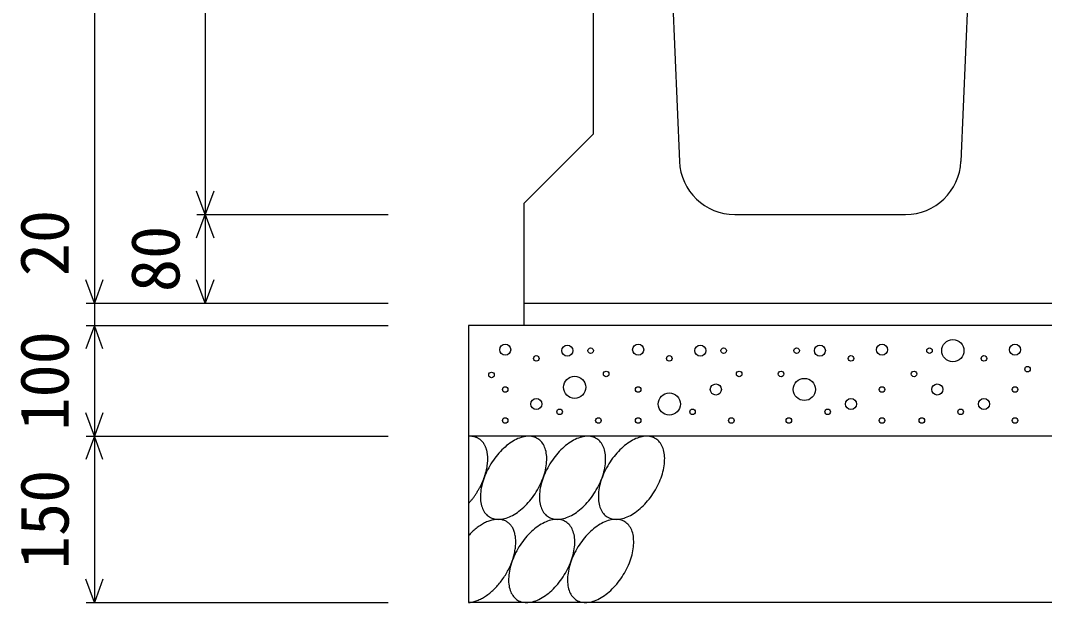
# Model space of a CAD drawing. Units: millimetres, scale not verified. Extents: x -25200 to 25200, y -8910 to 8910.
# Drawn here: x 5938 to 6862, y 2026 to 2551 of the extents above; entities that cross this region are included whole.
import ezdxf
from ezdxf.enums import TextEntityAlignment as Align

# ---------------------------------------------------------------- set-up
doc = ezdxf.new("R2010")
doc.units = ezdxf.units.MM
doc.header["$LTSCALE"] = 30
for name, color, linetype, lineweight in [('0-0_DIM', 7, 'Continuous', 25), ('0-2_HATCH', 6, 'Continuous', 25), ('0-5_OUTLINE', 3, 'Continuous', 25)]:
    doc.layers.add(name, color=color, linetype=linetype, lineweight=lineweight)
doc.styles.add('ＭＳ ゴシック', font='')
doc.styles.get('ＭＳ ゴシック').set_extended_font_data('MS Gothic')

msp = doc.modelspace()

# ---------------------------------------------------------------- linework, layer by layer
at = {"layer": '0-0_DIM'}
for p, q in [((6004.78, 3076.3), (6004.78, 2296.3)), ((6104.78, 2976.3), (6104.78, 2376.3)), ((6097.28, 2376.3), (6269.78, 2376.3)), ((6104.78, 2376.3), (6104.78, 2296.3)), ((5997.28, 2296.3), (6269.78, 2296.3)), ((5997.28, 2276.3), (6269.78, 2276.3)), ((5997.28, 2176.3), (6269.78, 2176.3)), ((6004.78, 2176.3), (6004.78, 2026.3)), ((5997.28, 2026.3), (6269.78, 2026.3))]:
    msp.add_line(p, q, dxfattribs=at)
for points in [[(6112.47, 2397.44), (6104.78, 2376.3), (6097.08, 2397.44)], [(6097.08, 2355.15), (6104.78, 2376.3), (6112.47, 2355.15)], [(6012.48, 2317.44), (6004.78, 2296.3), (5997.08, 2317.44)], [(6112.47, 2317.44), (6104.78, 2296.3), (6097.08, 2317.44)], [(6004.78, 2296.3), (6004.78, 2276.3), (6004.78, 2176.3)], [(6012.48, 2255.15), (6004.78, 2276.3), (5997.08, 2255.15)], [(6012.48, 2197.44), (6004.78, 2176.3), (5997.08, 2197.44)], [(6012.48, 2155.15), (6004.78, 2176.3), (5997.08, 2155.15)], [(6012.48, 2047.44), (6004.78, 2026.3), (5997.08, 2047.44)]]:
    msp.add_lwpolyline(points, dxfattribs=at)
at = {"layer": '0-2_HATCH'}
for points in [[(6347.38, 2175.86), (6346.88, 2175.96), (6346.48, 2176.04), (6346.08, 2176.11), (6345.58, 2176.16), (6345.08, 2176.21), (6344.68, 2176.24), (6344.18, 2176.27), (6343.68, 2176.28), (6343.28, 2176.27), (6342.78, 2176.26), (6342.28, 2176.23)], [(6358.88, 2163.63), (6358.78, 2164.13), (6358.58, 2164.62), (6358.48, 2165.1), (6358.28, 2165.57), (6358.08, 2166.04), (6357.88, 2166.49), (6357.78, 2166.94), (6357.58, 2167.38), (6357.28, 2167.81), (6357.08, 2168.23), (6356.88, 2168.64), (6356.68, 2169.04), (6356.38, 2169.43), (6356.18, 2169.81), (6355.88, 2170.18), (6355.58, 2170.54), (6355.38, 2170.89), (6355.08, 2171.24), (6354.78, 2171.57), (6354.48, 2171.89), (6354.18, 2172.2), (6353.88, 2172.49), (6353.48, 2172.78), (6353.18, 2173.06), (6352.88, 2173.33), (6352.48, 2173.58), (6352.18, 2173.83), (6351.78, 2174.06), (6351.38, 2174.28), (6350.98, 2174.49), (6350.68, 2174.69), (6350.28, 2174.88), (6349.88, 2175.05), (6349.48, 2175.22), (6349.08, 2175.37), (6348.68, 2175.51), (6348.18, 2175.64), (6347.78, 2175.76), (6347.38, 2175.86)], [(6404.98, 2174.08), (6403.88, 2174.66), (6402.78, 2175.15), (6401.68, 2175.56), (6400.58, 2175.87), (6399.28, 2176.1), (6398.08, 2176.23), (6396.78, 2176.28), (6395.48, 2176.23), (6394.08, 2176.1), (6392.68, 2175.87), (6391.28, 2175.56), (6389.88, 2175.15), (6388.48, 2174.66), (6386.98, 2174.09), (6385.58, 2173.42), (6384.08, 2172.68), (6382.58, 2171.85), (6381.18, 2170.94), (6379.68, 2169.96), (6378.28, 2168.9), (6376.78, 2167.77), (6375.38, 2166.56), (6373.98, 2165.29), (6372.58, 2163.96), (6371.18, 2162.57), (6369.88, 2161.12), (6368.58, 2159.61), (6367.28, 2158.06), (6366.08, 2156.46), (6364.88, 2154.81), (6363.78, 2153.13), (6362.68, 2151.41), (6361.58, 2149.66), (6360.68, 2147.89), (6359.68, 2146.09), (6358.78, 2144.28), (6357.98, 2142.45), (6357.18, 2140.62), (6356.48, 2138.78)], [(6412.38, 2162.57), (6411.98, 2163.96), (6411.58, 2165.29), (6411.08, 2166.56), (6410.58, 2167.76), (6409.98, 2168.9), (6409.28, 2169.96), (6408.48, 2170.94), (6407.68, 2171.85), (6406.88, 2172.68), (6405.88, 2173.42), (6404.98, 2174.08)], [(6458.18, 2174.08), (6457.08, 2174.66), (6456.08, 2175.15), (6454.88, 2175.56), (6453.78, 2175.87), (6452.48, 2176.1), (6451.28, 2176.23), (6449.98, 2176.28), (6448.68, 2176.23), (6447.28, 2176.1), (6445.98, 2175.87), (6444.58, 2175.56), (6443.08, 2175.15), (6441.68, 2174.66), (6440.18, 2174.09), (6438.78, 2173.42), (6437.28, 2172.68), (6435.88, 2171.85), (6434.38, 2170.94), (6432.88, 2169.96), (6431.48, 2168.9), (6429.98, 2167.77), (6428.58, 2166.56), (6427.18, 2165.29), (6425.78, 2163.96), (6424.38, 2162.57), (6423.08, 2161.12), (6421.78, 2159.61), (6420.58, 2158.06), (6419.28, 2156.46), (6418.08, 2154.81), (6416.98, 2153.13), (6415.88, 2151.41), (6414.88, 2149.66), (6413.88, 2147.89), (6412.88, 2146.09), (6411.98, 2144.28), (6411.18, 2142.45), (6410.48, 2140.62), (6409.68, 2138.78)], [(6465.58, 2162.57), (6465.18, 2163.96), (6464.78, 2165.29), (6464.28, 2166.56), (6463.78, 2167.76), (6463.18, 2168.9), (6462.48, 2169.96), (6461.68, 2170.94), (6460.88, 2171.85), (6460.08, 2172.68), (6459.08, 2173.42), (6458.18, 2174.08)], [(6511.38, 2174.08), (6510.28, 2174.66), (6509.28, 2175.15), (6508.08, 2175.56), (6506.98, 2175.87), (6505.78, 2176.1), (6504.48, 2176.23), (6503.18, 2176.28), (6501.88, 2176.23), (6500.48, 2176.1), (6499.18, 2175.87), (6497.78, 2175.56), (6496.28, 2175.15), (6494.88, 2174.66), (6493.48, 2174.09), (6491.98, 2173.42), (6490.48, 2172.68), (6489.08, 2171.85), (6487.58, 2170.94), (6486.08, 2169.96), (6484.68, 2168.9), (6483.18, 2167.77), (6481.78, 2166.56), (6480.38, 2165.29), (6478.98, 2163.96), (6477.68, 2162.57), (6476.28, 2161.12), (6474.98, 2159.61), (6473.78, 2158.06), (6472.48, 2156.46), (6471.28, 2154.81), (6470.18, 2153.13), (6469.08, 2151.41), (6468.08, 2149.66), (6467.08, 2147.89), (6466.08, 2146.09), (6465.18, 2144.28), (6464.38, 2142.45), (6463.68, 2140.62), (6462.98, 2138.78)], [(6518.78, 2162.57), (6518.38, 2163.96), (6517.98, 2165.29), (6517.48, 2166.56), (6516.98, 2167.76), (6516.38, 2168.9), (6515.68, 2169.96), (6514.88, 2170.94), (6514.08, 2171.85), (6513.28, 2172.68), (6512.38, 2173.42), (6511.38, 2174.08)], [(6356.88, 2139.79), (6357.08, 2140.46), (6357.28, 2141.13), (6357.58, 2141.8), (6357.78, 2142.46), (6357.88, 2143.13), (6358.08, 2143.8), (6358.28, 2144.46), (6358.48, 2145.12), (6358.58, 2145.78), (6358.78, 2146.44), (6358.88, 2147.09), (6358.98, 2147.75), (6359.18, 2148.4), (6359.28, 2149.04), (6359.38, 2149.69), (6359.38, 2150.33), (6359.48, 2150.96), (6359.58, 2151.59), (6359.68, 2152.22), (6359.68, 2152.85), (6359.78, 2153.47), (6359.78, 2154.08), (6359.78, 2154.69), (6359.78, 2155.29), (6359.78, 2155.89), (6359.78, 2156.49), (6359.78, 2157.08), (6359.78, 2157.66), (6359.78, 2158.24), (6359.68, 2158.81), (6359.68, 2159.37), (6359.58, 2159.93), (6359.48, 2160.48), (6359.38, 2161.02), (6359.38, 2161.56), (6359.28, 2162.09), (6359.18, 2162.61), (6358.98, 2163.12), (6358.88, 2163.63)], [(6379.28, 2103.47), (6380.68, 2104.13), (6382.18, 2104.88), (6383.58, 2105.7), (6385.08, 2106.61), (6386.58, 2107.6), (6387.98, 2108.66), (6389.48, 2109.79), (6390.88, 2110.99), (6392.28, 2112.26), (6393.68, 2113.59), (6394.98, 2114.99), (6396.38, 2116.44), (6397.68, 2117.94), (6398.88, 2119.5), (6400.18, 2121.1), (6401.38, 2122.74), (6402.48, 2124.42), (6403.58, 2126.14), (6404.58, 2127.89), (6405.58, 2129.66), (6406.58, 2131.46), (6407.48, 2133.27), (6408.28, 2135.1), (6408.98, 2136.94), (6409.68, 2138.78), (6410.38, 2140.62), (6410.98, 2142.45), (6411.48, 2144.28), (6411.88, 2146.09), (6412.28, 2147.89), (6412.58, 2149.66), (6412.78, 2151.41), (6412.88, 2153.13), (6412.98, 2154.81), (6412.98, 2156.45), (6412.98, 2158.05), (6412.78, 2159.61), (6412.58, 2161.11), (6412.38, 2162.57)], [(6432.48, 2103.47), (6433.88, 2104.13), (6435.38, 2104.88), (6436.88, 2105.7), (6438.28, 2106.61), (6439.78, 2107.6), (6441.18, 2108.66), (6442.68, 2109.79), (6444.08, 2110.99), (6445.48, 2112.26), (6446.88, 2113.59), (6448.28, 2114.99), (6449.58, 2116.44), (6450.88, 2117.94), (6452.18, 2119.5), (6453.38, 2121.1), (6454.58, 2122.74), (6455.68, 2124.42), (6456.78, 2126.14), (6457.78, 2127.89), (6458.78, 2129.66), (6459.78, 2131.46), (6460.68, 2133.27), (6461.48, 2135.1), (6462.28, 2136.94), (6462.98, 2138.78), (6463.58, 2140.62), (6464.18, 2142.45), (6464.68, 2144.28), (6465.08, 2146.09), (6465.48, 2147.89), (6465.78, 2149.66), (6465.98, 2151.41), (6466.18, 2153.13), (6466.18, 2154.81), (6466.18, 2156.45), (6466.18, 2158.05), (6466.08, 2159.61), (6465.88, 2161.11), (6465.58, 2162.57)], [(6485.68, 2103.47), (6487.08, 2104.13), (6488.58, 2104.88), (6490.08, 2105.7), (6491.48, 2106.61), (6492.98, 2107.6), (6494.38, 2108.66), (6495.88, 2109.79), (6497.28, 2110.99), (6498.68, 2112.26), (6500.08, 2113.59), (6501.48, 2114.99), (6502.78, 2116.44), (6504.08, 2117.94), (6505.38, 2119.5), (6506.58, 2121.1), (6507.78, 2122.74), (6508.88, 2124.42), (6509.98, 2126.14), (6511.08, 2127.89), (6512.08, 2129.66), (6512.98, 2131.46), (6513.88, 2133.27), (6514.68, 2135.1), (6515.48, 2136.94), (6516.18, 2138.78), (6516.78, 2140.62), (6517.38, 2142.45), (6517.88, 2144.28), (6518.28, 2146.09), (6518.68, 2147.89), (6518.98, 2149.66), (6519.18, 2151.41), (6519.38, 2153.13), (6519.38, 2154.81), (6519.48, 2156.45), (6519.38, 2158.05), (6519.28, 2159.61), (6519.08, 2161.11), (6518.78, 2162.57)], [(6342.28, 2115.48), (6342.78, 2116.01), (6343.28, 2116.54), (6343.68, 2117.09), (6344.18, 2117.64), (6344.68, 2118.19), (6345.08, 2118.76), (6345.58, 2119.33), (6346.08, 2119.9), (6346.48, 2120.49), (6346.88, 2121.07), (6347.38, 2121.67), (6347.78, 2122.27), (6348.18, 2122.87), (6348.68, 2123.48), (6349.08, 2124.1), (6349.48, 2124.72), (6349.88, 2125.34), (6350.28, 2125.97), (6350.68, 2126.6), (6350.98, 2127.24), (6351.38, 2127.88), (6351.78, 2128.52), (6352.18, 2129.17), (6352.48, 2129.82), (6352.88, 2130.47), (6353.18, 2131.12), (6353.48, 2131.78), (6353.88, 2132.44), (6354.18, 2133.1), (6354.48, 2133.77), (6354.78, 2134.43), (6355.08, 2135.1), (6355.38, 2135.77), (6355.58, 2136.44), (6355.88, 2137.11), (6356.18, 2137.78), (6356.38, 2138.45), (6356.68, 2139.12), (6356.88, 2139.79)], [(6356.48, 2138.78), (6355.88, 2136.94), (6355.28, 2135.1), (6354.78, 2133.28), (6354.38, 2131.46), (6353.98, 2129.67), (6353.68, 2127.89), (6353.48, 2126.15), (6353.28, 2124.43), (6353.28, 2122.75), (6353.18, 2121.1), (6353.28, 2119.5), (6353.38, 2117.94), (6353.58, 2116.44), (6353.88, 2114.99), (6354.28, 2113.59), (6354.68, 2112.26), (6355.18, 2110.99), (6355.68, 2109.79), (6356.28, 2108.66), (6356.98, 2107.6), (6357.78, 2106.61), (6358.58, 2105.71), (6359.38, 2104.88), (6360.38, 2104.13), (6361.28, 2103.47), (6362.38, 2102.89), (6363.38, 2102.4), (6364.58, 2102), (6365.68, 2101.68), (6366.98, 2101.46), (6368.18, 2101.32), (6369.48, 2101.28), (6370.78, 2101.32), (6372.18, 2101.46), (6373.48, 2101.68), (6374.88, 2102), (6376.38, 2102.4), (6377.78, 2102.89), (6379.28, 2103.47)], [(6409.68, 2138.78), (6409.08, 2136.94), (6408.48, 2135.1), (6407.98, 2133.28), (6407.58, 2131.46), (6407.18, 2129.67), (6406.88, 2127.89), (6406.68, 2126.15), (6406.58, 2124.43), (6406.48, 2122.75), (6406.48, 2121.1), (6406.48, 2119.5), (6406.58, 2117.94), (6406.88, 2116.44), (6407.08, 2114.99), (6407.48, 2113.59), (6407.88, 2112.26), (6408.38, 2110.99), (6408.88, 2109.79), (6409.48, 2108.66), (6410.18, 2107.6), (6410.98, 2106.61), (6411.78, 2105.71), (6412.58, 2104.88), (6413.58, 2104.13), (6414.48, 2103.47), (6415.58, 2102.89), (6416.58, 2102.4), (6417.78, 2102), (6418.88, 2101.68), (6420.18, 2101.46), (6421.38, 2101.32), (6422.68, 2101.28), (6423.98, 2101.32), (6425.38, 2101.46), (6426.78, 2101.68), (6428.18, 2102), (6429.58, 2102.4), (6430.98, 2102.89), (6432.48, 2103.47)], [(6462.98, 2138.78), (6462.28, 2136.94), (6461.68, 2135.1), (6461.18, 2133.28), (6460.78, 2131.46), (6460.38, 2129.67), (6460.08, 2127.89), (6459.88, 2126.15), (6459.78, 2124.43), (6459.68, 2122.75), (6459.68, 2121.1), (6459.68, 2119.5), (6459.88, 2117.94), (6460.08, 2116.44), (6460.28, 2114.99), (6460.68, 2113.59), (6461.08, 2112.26), (6461.58, 2110.99), (6462.08, 2109.79), (6462.68, 2108.66), (6463.38, 2107.6), (6464.18, 2106.61), (6464.98, 2105.71), (6465.78, 2104.88), (6466.78, 2104.13), (6467.68, 2103.47), (6468.78, 2102.89), (6469.88, 2102.4), (6470.98, 2102), (6472.18, 2101.68), (6473.38, 2101.46), (6474.58, 2101.32), (6475.88, 2101.28), (6477.18, 2101.32), (6478.58, 2101.46), (6479.98, 2101.68), (6481.38, 2102), (6482.78, 2102.4), (6484.18, 2102.89), (6485.68, 2103.47)], [(6382.28, 2093.52), (6381.88, 2094.23), (6381.38, 2094.9), (6380.98, 2095.55), (6380.48, 2096.16), (6379.88, 2096.74), (6379.38, 2097.29), (6378.78, 2097.8), (6378.18, 2098.29), (6377.58, 2098.73), (6376.98, 2099.14), (6376.28, 2099.52), (6375.68, 2099.86), (6374.98, 2100.17), (6374.18, 2100.44), (6373.48, 2100.67), (6372.68, 2100.86), (6371.98, 2101.02), (6371.18, 2101.14), (6370.38, 2101.23), (6369.48, 2101.28), (6368.68, 2101.29), (6367.88, 2101.26), (6366.98, 2101.19), (6366.08, 2101.09), (6365.18, 2100.95), (6364.28, 2100.78), (6363.38, 2100.56), (6362.48, 2100.31), (6361.58, 2100.03), (6360.68, 2099.71), (6359.78, 2099.35), (6358.78, 2098.96), (6357.88, 2098.53), (6356.88, 2098.07), (6355.98, 2097.57), (6355.08, 2097.04), (6354.08, 2096.48), (6353.18, 2095.88), (6352.18, 2095.25)], [(6430.28, 2099.09), (6429.18, 2099.67), (6428.18, 2100.16), (6426.98, 2100.57), (6425.88, 2100.88), (6424.68, 2101.11), (6423.38, 2101.24), (6422.08, 2101.29), (6420.78, 2101.24), (6419.38, 2101.11), (6418.08, 2100.88), (6416.68, 2100.57), (6415.18, 2100.16), (6413.78, 2099.67), (6412.38, 2099.1), (6410.88, 2098.43), (6409.38, 2097.69), (6407.98, 2096.86), (6406.48, 2095.95), (6404.98, 2094.97), (6403.58, 2093.91), (6402.08, 2092.78), (6400.68, 2091.57), (6399.28, 2090.3), (6397.88, 2088.97), (6396.58, 2087.58), (6395.18, 2086.13), (6393.88, 2084.62), (6392.68, 2083.07), (6391.38, 2081.47), (6390.28, 2079.82), (6389.08, 2078.14), (6387.98, 2076.42), (6386.98, 2074.67), (6385.98, 2072.9), (6384.98, 2071.1), (6384.18, 2069.29), (6383.28, 2067.46), (6382.58, 2065.63), (6381.88, 2063.79)], [(6437.68, 2087.57), (6437.28, 2088.97), (6436.88, 2090.3), (6436.38, 2091.57), (6435.88, 2092.77), (6435.28, 2093.91), (6434.58, 2094.97), (6433.78, 2095.95), (6432.98, 2096.86), (6432.18, 2097.69), (6431.28, 2098.43), (6430.28, 2099.09)], [(6483.48, 2099.09), (6482.48, 2099.67), (6481.38, 2100.16), (6480.28, 2100.57), (6479.08, 2100.88), (6477.88, 2101.11), (6476.58, 2101.24), (6475.28, 2101.29), (6473.98, 2101.24), (6472.68, 2101.11), (6471.28, 2100.88), (6469.88, 2100.57), (6468.48, 2100.16), (6466.98, 2099.67), (6465.58, 2099.1), (6464.08, 2098.43), (6462.58, 2097.69), (6461.18, 2096.86), (6459.68, 2095.95), (6458.18, 2094.97), (6456.78, 2093.91), (6455.28, 2092.78), (6453.88, 2091.57), (6452.48, 2090.3), (6451.08, 2088.97), (6449.78, 2087.58), (6448.38, 2086.13), (6447.08, 2084.62), (6445.88, 2083.07), (6444.58, 2081.47), (6443.48, 2079.82), (6442.28, 2078.14), (6441.18, 2076.42), (6440.18, 2074.67), (6439.18, 2072.9), (6438.18, 2071.1), (6437.38, 2069.29), (6436.48, 2067.46), (6435.78, 2065.63), (6435.08, 2063.79)], [(6490.88, 2087.57), (6490.58, 2088.97), (6490.08, 2090.3), (6489.68, 2091.57), (6489.08, 2092.77), (6488.48, 2093.91), (6487.78, 2094.97), (6487.08, 2095.95), (6486.28, 2096.86), (6485.38, 2097.69), (6484.48, 2098.43), (6483.48, 2099.09)], [(6352.18, 2095.25), (6351.28, 2094.59), (6350.38, 2093.9), (6349.38, 2093.18), (6348.48, 2092.44), (6347.58, 2091.66), (6346.68, 2090.85), (6345.78, 2090.02), (6344.88, 2089.16), (6343.98, 2088.28), (6343.18, 2087.37), (6342.28, 2086.44)], [(6376.28, 2052.18), (6376.98, 2053.31), (6377.58, 2054.45), (6378.18, 2055.6), (6378.78, 2056.76), (6379.38, 2057.93), (6379.88, 2059.1), (6380.48, 2060.27), (6380.98, 2061.45), (6381.38, 2062.63), (6381.88, 2063.82), (6382.28, 2065), (6382.68, 2066.18), (6382.98, 2067.36), (6383.38, 2068.54), (6383.68, 2069.71), (6383.98, 2070.87), (6384.18, 2072.03), (6384.38, 2073.18), (6384.58, 2074.32), (6384.78, 2075.45), (6384.88, 2076.57), (6384.98, 2077.67), (6385.08, 2078.77), (6385.08, 2079.84), (6385.18, 2080.9), (6385.08, 2081.95), (6385.08, 2082.97), (6384.98, 2083.98), (6384.88, 2084.97), (6384.78, 2085.93), (6384.58, 2086.88), (6384.38, 2087.8), (6384.18, 2088.69), (6383.98, 2089.56), (6383.68, 2090.41), (6383.38, 2091.23), (6382.98, 2092.02), (6382.68, 2092.79), (6382.28, 2093.52)], [(6404.58, 2028.48), (6405.98, 2029.14), (6407.48, 2029.89), (6408.98, 2030.71), (6410.38, 2031.62), (6411.88, 2032.61), (6413.28, 2033.67), (6414.78, 2034.8), (6416.18, 2036), (6417.58, 2037.27), (6418.98, 2038.6), (6420.38, 2040), (6421.68, 2041.45), (6422.98, 2042.95), (6424.28, 2044.51), (6425.48, 2046.11), (6426.68, 2047.75), (6427.78, 2049.43), (6428.88, 2051.15), (6429.98, 2052.9), (6430.98, 2054.67), (6431.88, 2056.47), (6432.78, 2058.28), (6433.58, 2060.11), (6434.38, 2061.94), (6435.08, 2063.78), (6435.68, 2065.62), (6436.28, 2067.46), (6436.78, 2069.29), (6437.18, 2071.1), (6437.58, 2072.9), (6437.88, 2074.67), (6438.08, 2076.42), (6438.28, 2078.14), (6438.38, 2079.82), (6438.38, 2081.46), (6438.28, 2083.06), (6438.18, 2084.62), (6437.98, 2086.12), (6437.68, 2087.57)], [(6457.78, 2028.48), (6459.18, 2029.14), (6460.68, 2029.89), (6462.18, 2030.71), (6463.58, 2031.62), (6465.08, 2032.61), (6466.58, 2033.67), (6467.98, 2034.8), (6469.38, 2036), (6470.78, 2037.27), (6472.18, 2038.6), (6473.58, 2040), (6474.88, 2041.45), (6476.18, 2042.95), (6477.48, 2044.51), (6478.68, 2046.11), (6479.88, 2047.75), (6480.98, 2049.43), (6482.08, 2051.15), (6483.18, 2052.9), (6484.18, 2054.67), (6485.08, 2056.47), (6485.98, 2058.28), (6486.78, 2060.11), (6487.58, 2061.94), (6488.28, 2063.78), (6488.88, 2065.62), (6489.48, 2067.46), (6489.98, 2069.29), (6490.38, 2071.1), (6490.78, 2072.9), (6491.08, 2074.67), (6491.28, 2076.42), (6491.48, 2078.14), (6491.58, 2079.82), (6491.58, 2081.46), (6491.48, 2083.06), (6491.38, 2084.62), (6491.18, 2086.12), (6490.88, 2087.57)], [(6381.88, 2063.79), (6381.18, 2061.95), (6380.68, 2060.11), (6380.08, 2058.29), (6379.68, 2056.47), (6379.28, 2054.68), (6378.98, 2052.9), (6378.78, 2051.15), (6378.68, 2049.44), (6378.58, 2047.75), (6378.58, 2046.11), (6378.58, 2044.51), (6378.78, 2042.95), (6378.98, 2041.45), (6379.18, 2040), (6379.58, 2038.6), (6379.98, 2037.27), (6380.48, 2036), (6380.98, 2034.8), (6381.68, 2033.67), (6382.28, 2032.61), (6383.08, 2031.62), (6383.88, 2030.72), (6384.78, 2029.89), (6385.68, 2029.14), (6386.58, 2028.48), (6387.68, 2027.9), (6388.78, 2027.41), (6389.88, 2027.01), (6391.08, 2026.69), (6392.28, 2026.47), (6393.48, 2026.33), (6394.78, 2026.29), (6396.08, 2026.33), (6397.48, 2026.47), (6398.88, 2026.69), (6400.28, 2027.01), (6401.68, 2027.41), (6403.08, 2027.9), (6404.58, 2028.48)], [(6435.08, 2063.79), (6434.38, 2061.95), (6433.88, 2060.11), (6433.38, 2058.29), (6432.88, 2056.47), (6432.58, 2054.68), (6432.28, 2052.9), (6431.98, 2051.15), (6431.88, 2049.44), (6431.78, 2047.75), (6431.78, 2046.11), (6431.78, 2044.51), (6431.98, 2042.95), (6432.18, 2041.45), (6432.38, 2040), (6432.78, 2038.6), (6433.18, 2037.27), (6433.68, 2036), (6434.18, 2034.8), (6434.88, 2033.67), (6435.48, 2032.61), (6436.28, 2031.62), (6437.08, 2030.72), (6437.98, 2029.89), (6438.88, 2029.14), (6439.88, 2028.48), (6440.88, 2027.9), (6441.98, 2027.41), (6443.08, 2027.01), (6444.28, 2026.69), (6445.48, 2026.47), (6446.68, 2026.33), (6447.98, 2026.29), (6449.28, 2026.33), (6450.68, 2026.47), (6452.08, 2026.69), (6453.48, 2027.01), (6454.88, 2027.41), (6456.28, 2027.9), (6457.78, 2028.48)], [(6342.28, 2026.3), (6343.18, 2026.35), (6343.98, 2026.43), (6344.88, 2026.56), (6345.78, 2026.72), (6346.68, 2026.92), (6347.58, 2027.15), (6348.48, 2027.42), (6349.38, 2027.73), (6350.38, 2028.07), (6351.28, 2028.45), (6352.18, 2028.86), (6353.18, 2029.31), (6354.08, 2029.79), (6355.08, 2030.31), (6355.98, 2030.86), (6356.88, 2031.44), (6357.88, 2032.06), (6358.78, 2032.7), (6359.78, 2033.38), (6360.68, 2034.09), (6361.58, 2034.83), (6362.48, 2035.59), (6363.38, 2036.39), (6364.28, 2037.21), (6365.18, 2038.05), (6366.08, 2038.93), (6366.98, 2039.82), (6367.88, 2040.75), (6368.68, 2041.69), (6369.48, 2042.66), (6370.38, 2043.65), (6371.18, 2044.65), (6371.98, 2045.68), (6372.68, 2046.72), (6373.48, 2047.79), (6374.18, 2048.86), (6374.98, 2049.96), (6375.68, 2051.06), (6376.28, 2052.18)]]:
    msp.add_lwpolyline(points, dxfattribs=at)
for centre, radius in [((6375.56, 2254.35), 5), ((6431.64, 2253.47), 5), ((6452.67, 2253.47), 2.5), ((6495.56, 2254.35), 5), ((6551.64, 2253.47), 5), ((6572.67, 2253.47), 2.5), ((6638.52, 2253.47), 2.5), ((6659.55, 2253.47), 5), ((6715.63, 2254.35), 5), ((6758.52, 2253.47), 2.5), ((6779.55, 2253.47), 10), ((6835.63, 2254.35), 5), ((6403.6, 2246.47), 2.5), ((6523.6, 2246.47), 2.5), ((6687.59, 2246.47), 2.5), ((6807.59, 2246.47), 2.5), ((6846.97, 2236.78), 2.5), ((6363.14, 2231.55), 2.5), ((6438.17, 2220.46), 10), ((6466.68, 2232.46), 2.5), ((6586.68, 2232.46), 2.5), ((6624.5, 2232.46), 2.5), ((6645.53, 2218.46), 10), ((6744.5, 2232.46), 2.5), ((6375.56, 2218.46), 2.5), ((6495.56, 2218.46), 2.5), ((6565.66, 2218.46), 5), ((6715.63, 2218.46), 2.5), ((6765.53, 2218.46), 5), ((6835.63, 2218.46), 2.5), ((6403.6, 2205.32), 5), ((6523.6, 2205.32), 10), ((6687.59, 2205.32), 5), ((6807.59, 2205.32), 5), ((6424.63, 2198.32), 2.5), ((6544.63, 2198.32), 2.5), ((6666.56, 2198.32), 2.5), ((6786.56, 2198.32), 2.5), ((6375.56, 2190.44), 2.5), ((6459.67, 2190.44), 2.5), ((6495.56, 2190.44), 2.5), ((6579.67, 2190.44), 2.5), ((6631.51, 2190.44), 2.5), ((6715.63, 2190.44), 2.5), ((6751.51, 2190.44), 2.5), ((6835.63, 2190.44), 2.5)]:
    msp.add_circle(centre, radius, dxfattribs=at)
at = {"layer": '0-5_OUTLINE'}
for p, q in [((6509.78, 2976.3), (6532.78, 2424.21)), ((6809.78, 2976.3), (6786.78, 2424.21)), ((6454.78, 2848.3), (6454.78, 2448.8)), ((6392.28, 2386.3), (6454.78, 2448.8)), ((6392.28, 2386.3), (6392.28, 2276.3)), ((6582.74, 2376.3), (6736.82, 2376.3)), ((6392.28, 2296.3), (7227.28, 2296.3)), ((6342.28, 2276.3), (6342.28, 2026.3)), ((7277.28, 2276.3), (6342.28, 2276.3)), ((7277.28, 2176.3), (6342.28, 2176.3)), ((7277.28, 2026.3), (6342.28, 2026.3))]:
    msp.add_line(p, q, dxfattribs=at)
for centre, start, end in [((6582.74, 2426.3), 182.38594, 270), ((6736.82, 2426.3), 270, 357.61406)]:
    msp.add_arc(centre, 50, start, end, dxfattribs=at)

# ---------------------------------------------------------------- texts
at = {"layer": '0-0_DIM', "style": 'ＭＳ ゴシック'}
for s, p in [('20', (5994.78, 2320.61)), ('80', (6094.78, 2306.3)), ('100', (5994.78, 2181.3)), ('150', (5994.78, 2056.3))]:
    msp.add_text(s, height=43.99, rotation=90, dxfattribs=at).set_placement(p, align=Align.BOTTOM_LEFT)

doc.saveas('drawing.dxf')
